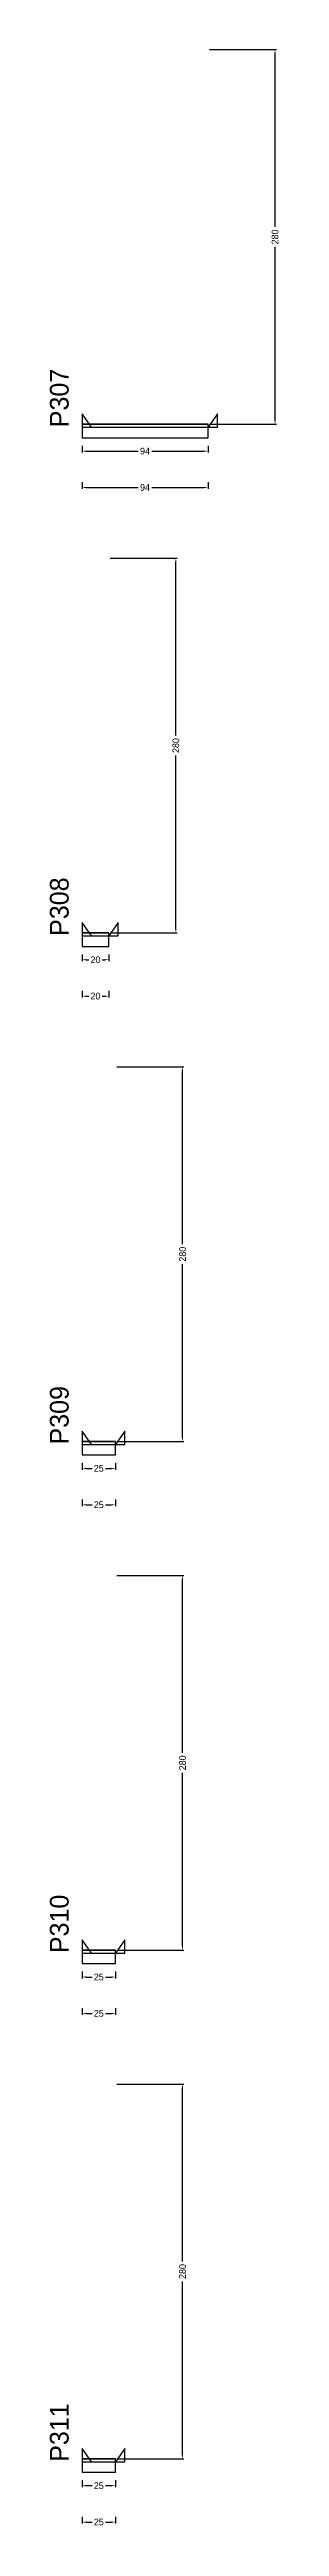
# Model space of a CAD drawing. Header units: centimetres. Extents: x -10500 to 4147, y -7606 to 295.
# Drawn here: x 3976 to 4147, y -5368 to -3518 of the extents above; entities that cross this region are included whole.
import ezdxf

# ---------------------------------------------------------------- set-up
doc = ezdxf.new("R2010")
doc.units = ezdxf.units.CM
for name, color, linetype in [('NOMENCLATURA', 7, 'Continuous'), ('SARR_2.2x10', 60, 'Continuous'), ('SARR_2.2x7', 40, 'Continuous')]:
    doc.layers.add(name, color=color, linetype=linetype)
doc.dimstyles.new('PAINEL-NOVA', dxfattribs={"dimtxt": 5, "dimasz": 3, "dimexe": 1, "dimexo": 1, "dimgap": 1, "dimtad": 1, "dimcen": 2.5, "dimazin": 3, "dimtfac": 1, "dimtmove": 0, "dimatfit": 3})

# ---------------------------------------------------------------- blocks, each defined once
blk = doc.blocks.new('_CLOSEDFILLED')
at = {"color": 0, "linetype": 'BYBLOCK'}
blk.add_solid([(-1, 0.16), (0, 0), (-1, -0.16)], dxfattribs=at)
blk = doc.blocks.new('*D281')
for p, q in [((4000, -3813.8), (4000, -3818.8)), ((4003, -3817.8), (4042, -3817.8)), ((4052, -3817.8), (4091, -3817.8)), ((4094, -3813.8), (4094, -3818.8))]:
    blk.add_line(p, q)
at = {"layer": 'Defpoints'}
for p in [(4000, -3812.8), (4000, -3817.8), (4094, -3812.8)]:
    blk.add_point(p, dxfattribs=at)
at = {"layer": 'SARR_2.2x10', "xscale": 3, "yscale": 3, "rotation": 180}
blk.add_blockref('_CLOSEDFILLED', (4000, -3817.8), dxfattribs=at)
at = {"layer": 'SARR_2.2x10', "xscale": 3, "yscale": 3}
blk.add_blockref('_CLOSEDFILLED', (4094, -3817.8), dxfattribs=at)
at = {"layer": 'SARR_2.2x10', "insert": (4047, -3817.8), "char_height": 5, "attachment_point": 5}
blk.add_mtext('94', dxfattribs=at)
blk = doc.blocks.new('*D282')
for p, q in [((4095, -3517.8), (4145, -3517.8)), ((4144, -3650.3), (4144, -3520.8)), ((4144, -3794.8), (4144, -3665.3)), ((4095, -3797.8), (4145, -3797.8))]:
    blk.add_line(p, q)
at = {"layer": 'Defpoints'}
for p in [(4094, -3517.8), (4094, -3797.8), (4144, -3797.8)]:
    blk.add_point(p, dxfattribs=at)
at = {"layer": 'SARR_2.2x10', "xscale": 3, "yscale": 3}
for p, rotation in [((4144, -3517.8), 90), ((4144, -3797.8), 270)]:
    blk.add_blockref('_CLOSEDFILLED', p, dxfattribs=dict(at, rotation=rotation))
at = {"layer": 'SARR_2.2x10', "insert": (4144, -3657.8), "char_height": 5, "attachment_point": 5, "rotation": 90}
blk.add_mtext('280', dxfattribs=at)
blk = doc.blocks.new('*D283')
for p, q in [((4095, -3517.8), (4145, -3517.8)), ((4144, -3650.3), (4144, -3520.8)), ((4144, -3794.8), (4144, -3665.3)), ((4095, -3797.8), (4145, -3797.8))]:
    blk.add_line(p, q)
at = {"layer": 'Defpoints'}
for p in [(4094, -3517.8), (4094, -3797.8), (4144, -3797.8)]:
    blk.add_point(p, dxfattribs=at)
at = {"layer": 'SARR_2.2x10', "xscale": 3, "yscale": 3}
for p, rotation in [((4144, -3517.8), 90), ((4144, -3797.8), 270)]:
    blk.add_blockref('_CLOSEDFILLED', p, dxfattribs=dict(at, rotation=rotation))
at = {"layer": 'SARR_2.2x10', "insert": (4144, -3657.8), "char_height": 5, "attachment_point": 5, "rotation": 90}
blk.add_mtext('280', dxfattribs=at)
blk = doc.blocks.new('*D284')
for p, q in [((4095, -3517.8), (4145, -3517.8)), ((4144, -3650.3), (4144, -3520.8)), ((4144, -3794.8), (4144, -3665.3)), ((4095, -3797.8), (4145, -3797.8))]:
    blk.add_line(p, q)
at = {"layer": 'Defpoints'}
for p in [(4094, -3517.8), (4094, -3797.8), (4144, -3797.8)]:
    blk.add_point(p, dxfattribs=at)
at = {"layer": 'SARR_2.2x10', "xscale": 3, "yscale": 3}
for p, rotation in [((4144, -3517.8), 90), ((4144, -3797.8), 270)]:
    blk.add_blockref('_CLOSEDFILLED', p, dxfattribs=dict(at, rotation=rotation))
at = {"layer": 'SARR_2.2x10', "insert": (4144, -3657.8), "char_height": 5, "attachment_point": 5, "rotation": 90}
blk.add_mtext('280', dxfattribs=at)
blk = doc.blocks.new('*D285')
for p, q in [((4095, -3517.8), (4145, -3517.8)), ((4144, -3650.3), (4144, -3520.8)), ((4144, -3794.8), (4144, -3665.3)), ((4095, -3797.8), (4145, -3797.8))]:
    blk.add_line(p, q)
at = {"layer": 'Defpoints'}
for p in [(4094, -3517.8), (4094, -3797.8), (4144, -3797.8)]:
    blk.add_point(p, dxfattribs=at)
at = {"layer": 'SARR_2.2x10', "xscale": 3, "yscale": 3}
for p, rotation in [((4144, -3517.8), 90), ((4144, -3797.8), 270)]:
    blk.add_blockref('_CLOSEDFILLED', p, dxfattribs=dict(at, rotation=rotation))
at = {"layer": 'SARR_2.2x10', "insert": (4144, -3657.8), "char_height": 5, "attachment_point": 5, "rotation": 90}
blk.add_mtext('280', dxfattribs=at)
blk = doc.blocks.new('*D286')
for p, q in [((4000, -3841), (4000, -3846)), ((4003, -3845), (4042, -3845)), ((4052, -3845), (4091, -3845)), ((4094, -3841), (4094, -3846))]:
    blk.add_line(p, q)
at = {"layer": 'Defpoints'}
for p in [(4000, -3840), (4000, -3845), (4094, -3840)]:
    blk.add_point(p, dxfattribs=at)
at = {"layer": 'SARR_2.2x10', "xscale": 3, "yscale": 3, "rotation": 180}
blk.add_blockref('_CLOSEDFILLED', (4000, -3845), dxfattribs=at)
at = {"layer": 'SARR_2.2x10', "xscale": 3, "yscale": 3}
blk.add_blockref('_CLOSEDFILLED', (4094, -3845), dxfattribs=at)
at = {"layer": 'SARR_2.2x10', "insert": (4047, -3845), "char_height": 5, "attachment_point": 5}
blk.add_mtext('94', dxfattribs=at)
blk = doc.blocks.new('GRA-E')
at = {"layer": 'SARR_2.2x7'}
blk.add_lwpolyline([(0, 0), (7, 0), (0, 10)], close=True, dxfattribs=at)
blk = doc.blocks.new('GRA-D')
at = {"layer": 'SARR_2.2x7'}
blk.add_lwpolyline([(0, 0), (7, 0), (7, 10)], close=True, dxfattribs=at)
blk = doc.blocks.new('*D307')
for p, q in [((4000, -4193.8), (4000, -4198.8)), ((4003, -4197.8), (4005, -4197.8)), ((4015, -4197.8), (4017, -4197.8)), ((4020, -4193.8), (4020, -4198.8))]:
    blk.add_line(p, q)
at = {"layer": 'Defpoints'}
for p in [(4000, -4192.8), (4000, -4197.8), (4020, -4192.8)]:
    blk.add_point(p, dxfattribs=at)
at = {"layer": 'SARR_2.2x10', "xscale": 3, "yscale": 3, "rotation": 180}
blk.add_blockref('_CLOSEDFILLED', (4000, -4197.8), dxfattribs=at)
at = {"layer": 'SARR_2.2x10', "xscale": 3, "yscale": 3}
blk.add_blockref('_CLOSEDFILLED', (4020, -4197.8), dxfattribs=at)
at = {"layer": 'SARR_2.2x10', "insert": (4010, -4197.8), "char_height": 5, "attachment_point": 5}
blk.add_mtext('20', dxfattribs=at)
blk = doc.blocks.new('*D308')
for p, q in [((4021, -3897.8), (4071, -3897.8)), ((4070, -4030.3), (4070, -3900.8)), ((4070, -4174.8), (4070, -4045.3)), ((4021, -4177.8), (4071, -4177.8))]:
    blk.add_line(p, q)
at = {"layer": 'Defpoints'}
for p in [(4020, -3897.8), (4020, -4177.8), (4070, -4177.8)]:
    blk.add_point(p, dxfattribs=at)
at = {"layer": 'SARR_2.2x10', "xscale": 3, "yscale": 3}
for p, rotation in [((4070, -3897.8), 90), ((4070, -4177.8), 270)]:
    blk.add_blockref('_CLOSEDFILLED', p, dxfattribs=dict(at, rotation=rotation))
at = {"layer": 'SARR_2.2x10', "insert": (4070, -4037.8), "char_height": 5, "attachment_point": 5, "rotation": 90}
blk.add_mtext('280', dxfattribs=at)
blk = doc.blocks.new('*D309')
for p, q in [((4021, -3897.8), (4071, -3897.8)), ((4070, -4030.3), (4070, -3900.8)), ((4070, -4174.8), (4070, -4045.3)), ((4021, -4177.8), (4071, -4177.8))]:
    blk.add_line(p, q)
at = {"layer": 'Defpoints'}
for p in [(4020, -3897.8), (4020, -4177.8), (4070, -4177.8)]:
    blk.add_point(p, dxfattribs=at)
at = {"layer": 'SARR_2.2x10', "xscale": 3, "yscale": 3}
for p, rotation in [((4070, -3897.8), 90), ((4070, -4177.8), 270)]:
    blk.add_blockref('_CLOSEDFILLED', p, dxfattribs=dict(at, rotation=rotation))
at = {"layer": 'SARR_2.2x10', "insert": (4070, -4037.8), "char_height": 5, "attachment_point": 5, "rotation": 90}
blk.add_mtext('280', dxfattribs=at)
blk = doc.blocks.new('*D310')
for p, q in [((4021, -3897.8), (4071, -3897.8)), ((4070, -4030.3), (4070, -3900.8)), ((4070, -4174.8), (4070, -4045.3)), ((4021, -4177.8), (4071, -4177.8))]:
    blk.add_line(p, q)
at = {"layer": 'Defpoints'}
for p in [(4020, -3897.8), (4020, -4177.8), (4070, -4177.8)]:
    blk.add_point(p, dxfattribs=at)
at = {"layer": 'SARR_2.2x10', "xscale": 3, "yscale": 3}
for p, rotation in [((4070, -3897.8), 90), ((4070, -4177.8), 270)]:
    blk.add_blockref('_CLOSEDFILLED', p, dxfattribs=dict(at, rotation=rotation))
at = {"layer": 'SARR_2.2x10', "insert": (4070, -4037.8), "char_height": 5, "attachment_point": 5, "rotation": 90}
blk.add_mtext('280', dxfattribs=at)
blk = doc.blocks.new('*D311')
for p, q in [((4021, -3897.8), (4071, -3897.8)), ((4070, -4030.3), (4070, -3900.8)), ((4070, -4174.8), (4070, -4045.3)), ((4021, -4177.8), (4071, -4177.8))]:
    blk.add_line(p, q)
at = {"layer": 'Defpoints'}
for p in [(4020, -3897.8), (4020, -4177.8), (4070, -4177.8)]:
    blk.add_point(p, dxfattribs=at)
at = {"layer": 'SARR_2.2x10', "xscale": 3, "yscale": 3}
for p, rotation in [((4070, -3897.8), 90), ((4070, -4177.8), 270)]:
    blk.add_blockref('_CLOSEDFILLED', p, dxfattribs=dict(at, rotation=rotation))
at = {"layer": 'SARR_2.2x10', "insert": (4070, -4037.8), "char_height": 5, "attachment_point": 5, "rotation": 90}
blk.add_mtext('280', dxfattribs=at)
blk = doc.blocks.new('*D312')
for p, q in [((4000, -4221), (4000, -4226)), ((4003, -4225), (4005, -4225)), ((4015, -4225), (4017, -4225)), ((4020, -4221), (4020, -4226))]:
    blk.add_line(p, q)
at = {"layer": 'Defpoints'}
for p in [(4000, -4220), (4000, -4225), (4020, -4220)]:
    blk.add_point(p, dxfattribs=at)
at = {"layer": 'SARR_2.2x10', "xscale": 3, "yscale": 3, "rotation": 180}
blk.add_blockref('_CLOSEDFILLED', (4000, -4225), dxfattribs=at)
at = {"layer": 'SARR_2.2x10', "xscale": 3, "yscale": 3}
blk.add_blockref('_CLOSEDFILLED', (4020, -4225), dxfattribs=at)
at = {"layer": 'SARR_2.2x10', "insert": (4010, -4225), "char_height": 5, "attachment_point": 5}
blk.add_mtext('20', dxfattribs=at)
blk = doc.blocks.new('*D333')
for p, q in [((4000, -4573.8), (4000, -4578.8)), ((4003, -4577.8), (4007.5, -4577.8)), ((4017.5, -4577.8), (4022, -4577.8)), ((4025, -4573.8), (4025, -4578.8))]:
    blk.add_line(p, q)
at = {"layer": 'Defpoints'}
for p in [(4000, -4572.8), (4000, -4577.8), (4025, -4572.8)]:
    blk.add_point(p, dxfattribs=at)
at = {"layer": 'SARR_2.2x10', "xscale": 3, "yscale": 3, "rotation": 180}
blk.add_blockref('_CLOSEDFILLED', (4000, -4577.8), dxfattribs=at)
at = {"layer": 'SARR_2.2x10', "xscale": 3, "yscale": 3}
blk.add_blockref('_CLOSEDFILLED', (4025, -4577.8), dxfattribs=at)
at = {"layer": 'SARR_2.2x10', "insert": (4012.5, -4577.8), "char_height": 5, "attachment_point": 5}
blk.add_mtext('25', dxfattribs=at)
blk = doc.blocks.new('*D334')
for p, q in [((4026, -4277.8), (4076, -4277.8)), ((4075, -4410.3), (4075, -4280.8)), ((4075, -4554.8), (4075, -4425.3)), ((4026, -4557.8), (4076, -4557.8))]:
    blk.add_line(p, q)
at = {"layer": 'Defpoints'}
for p in [(4025, -4277.8), (4025, -4557.8), (4075, -4557.8)]:
    blk.add_point(p, dxfattribs=at)
at = {"layer": 'SARR_2.2x10', "xscale": 3, "yscale": 3}
for p, rotation in [((4075, -4277.8), 90), ((4075, -4557.8), 270)]:
    blk.add_blockref('_CLOSEDFILLED', p, dxfattribs=dict(at, rotation=rotation))
at = {"layer": 'SARR_2.2x10', "insert": (4075, -4417.8), "char_height": 5, "attachment_point": 5, "rotation": 90}
blk.add_mtext('280', dxfattribs=at)
blk = doc.blocks.new('*D335')
for p, q in [((4026, -4277.8), (4076, -4277.8)), ((4075, -4410.3), (4075, -4280.8)), ((4075, -4554.8), (4075, -4425.3)), ((4026, -4557.8), (4076, -4557.8))]:
    blk.add_line(p, q)
at = {"layer": 'Defpoints'}
for p in [(4025, -4277.8), (4025, -4557.8), (4075, -4557.8)]:
    blk.add_point(p, dxfattribs=at)
at = {"layer": 'SARR_2.2x10', "xscale": 3, "yscale": 3}
for p, rotation in [((4075, -4277.8), 90), ((4075, -4557.8), 270)]:
    blk.add_blockref('_CLOSEDFILLED', p, dxfattribs=dict(at, rotation=rotation))
at = {"layer": 'SARR_2.2x10', "insert": (4075, -4417.8), "char_height": 5, "attachment_point": 5, "rotation": 90}
blk.add_mtext('280', dxfattribs=at)
blk = doc.blocks.new('*D336')
for p, q in [((4026, -4277.8), (4076, -4277.8)), ((4075, -4410.3), (4075, -4280.8)), ((4075, -4554.8), (4075, -4425.3)), ((4026, -4557.8), (4076, -4557.8))]:
    blk.add_line(p, q)
at = {"layer": 'Defpoints'}
for p in [(4025, -4277.8), (4025, -4557.8), (4075, -4557.8)]:
    blk.add_point(p, dxfattribs=at)
at = {"layer": 'SARR_2.2x10', "xscale": 3, "yscale": 3}
for p, rotation in [((4075, -4277.8), 90), ((4075, -4557.8), 270)]:
    blk.add_blockref('_CLOSEDFILLED', p, dxfattribs=dict(at, rotation=rotation))
at = {"layer": 'SARR_2.2x10', "insert": (4075, -4417.8), "char_height": 5, "attachment_point": 5, "rotation": 90}
blk.add_mtext('280', dxfattribs=at)
blk = doc.blocks.new('*D337')
for p, q in [((4026, -4277.8), (4076, -4277.8)), ((4075, -4410.3), (4075, -4280.8)), ((4075, -4554.8), (4075, -4425.3)), ((4026, -4557.8), (4076, -4557.8))]:
    blk.add_line(p, q)
at = {"layer": 'Defpoints'}
for p in [(4025, -4277.8), (4025, -4557.8), (4075, -4557.8)]:
    blk.add_point(p, dxfattribs=at)
at = {"layer": 'SARR_2.2x10', "xscale": 3, "yscale": 3}
for p, rotation in [((4075, -4277.8), 90), ((4075, -4557.8), 270)]:
    blk.add_blockref('_CLOSEDFILLED', p, dxfattribs=dict(at, rotation=rotation))
at = {"layer": 'SARR_2.2x10', "insert": (4075, -4417.8), "char_height": 5, "attachment_point": 5, "rotation": 90}
blk.add_mtext('280', dxfattribs=at)
blk = doc.blocks.new('*D338')
for p, q in [((4000, -4601), (4000, -4606)), ((4003, -4605), (4007.5, -4605)), ((4017.5, -4605), (4022, -4605)), ((4025, -4601), (4025, -4606))]:
    blk.add_line(p, q)
at = {"layer": 'Defpoints'}
for p in [(4000, -4600), (4000, -4605), (4025, -4600)]:
    blk.add_point(p, dxfattribs=at)
at = {"layer": 'SARR_2.2x10', "xscale": 3, "yscale": 3, "rotation": 180}
blk.add_blockref('_CLOSEDFILLED', (4000, -4605), dxfattribs=at)
at = {"layer": 'SARR_2.2x10', "xscale": 3, "yscale": 3}
blk.add_blockref('_CLOSEDFILLED', (4025, -4605), dxfattribs=at)
at = {"layer": 'SARR_2.2x10', "insert": (4012.5, -4605), "char_height": 5, "attachment_point": 5}
blk.add_mtext('25', dxfattribs=at)
blk = doc.blocks.new('*D359')
for p, q in [((4000, -4953.8), (4000, -4958.8)), ((4003, -4957.8), (4007.5, -4957.8)), ((4017.5, -4957.8), (4022, -4957.8)), ((4025, -4953.8), (4025, -4958.8))]:
    blk.add_line(p, q)
at = {"layer": 'Defpoints'}
for p in [(4000, -4952.8), (4000, -4957.8), (4025, -4952.8)]:
    blk.add_point(p, dxfattribs=at)
at = {"layer": 'SARR_2.2x10', "xscale": 3, "yscale": 3, "rotation": 180}
blk.add_blockref('_CLOSEDFILLED', (4000, -4957.8), dxfattribs=at)
at = {"layer": 'SARR_2.2x10', "xscale": 3, "yscale": 3}
blk.add_blockref('_CLOSEDFILLED', (4025, -4957.8), dxfattribs=at)
at = {"layer": 'SARR_2.2x10', "insert": (4012.5, -4957.8), "char_height": 5, "attachment_point": 5}
blk.add_mtext('25', dxfattribs=at)
blk = doc.blocks.new('*D360')
for p, q in [((4026, -4657.8), (4076, -4657.8)), ((4075, -4790.3), (4075, -4660.8)), ((4075, -4934.8), (4075, -4805.3)), ((4026, -4937.8), (4076, -4937.8))]:
    blk.add_line(p, q)
at = {"layer": 'Defpoints'}
for p in [(4025, -4657.8), (4025, -4937.8), (4075, -4937.8)]:
    blk.add_point(p, dxfattribs=at)
at = {"layer": 'SARR_2.2x10', "xscale": 3, "yscale": 3}
for p, rotation in [((4075, -4657.8), 90), ((4075, -4937.8), 270)]:
    blk.add_blockref('_CLOSEDFILLED', p, dxfattribs=dict(at, rotation=rotation))
at = {"layer": 'SARR_2.2x10', "insert": (4075, -4797.8), "char_height": 5, "attachment_point": 5, "rotation": 90}
blk.add_mtext('280', dxfattribs=at)
blk = doc.blocks.new('*D361')
for p, q in [((4026, -4657.8), (4076, -4657.8)), ((4075, -4790.3), (4075, -4660.8)), ((4075, -4934.8), (4075, -4805.3)), ((4026, -4937.8), (4076, -4937.8))]:
    blk.add_line(p, q)
at = {"layer": 'Defpoints'}
for p in [(4025, -4657.8), (4025, -4937.8), (4075, -4937.8)]:
    blk.add_point(p, dxfattribs=at)
at = {"layer": 'SARR_2.2x10', "xscale": 3, "yscale": 3}
for p, rotation in [((4075, -4657.8), 90), ((4075, -4937.8), 270)]:
    blk.add_blockref('_CLOSEDFILLED', p, dxfattribs=dict(at, rotation=rotation))
at = {"layer": 'SARR_2.2x10', "insert": (4075, -4797.8), "char_height": 5, "attachment_point": 5, "rotation": 90}
blk.add_mtext('280', dxfattribs=at)
blk = doc.blocks.new('*D362')
for p, q in [((4026, -4657.8), (4076, -4657.8)), ((4075, -4790.3), (4075, -4660.8)), ((4075, -4934.8), (4075, -4805.3)), ((4026, -4937.8), (4076, -4937.8))]:
    blk.add_line(p, q)
at = {"layer": 'Defpoints'}
for p in [(4025, -4657.8), (4025, -4937.8), (4075, -4937.8)]:
    blk.add_point(p, dxfattribs=at)
at = {"layer": 'SARR_2.2x10', "xscale": 3, "yscale": 3}
for p, rotation in [((4075, -4657.8), 90), ((4075, -4937.8), 270)]:
    blk.add_blockref('_CLOSEDFILLED', p, dxfattribs=dict(at, rotation=rotation))
at = {"layer": 'SARR_2.2x10', "insert": (4075, -4797.8), "char_height": 5, "attachment_point": 5, "rotation": 90}
blk.add_mtext('280', dxfattribs=at)
blk = doc.blocks.new('*D363')
for p, q in [((4026, -4657.8), (4076, -4657.8)), ((4075, -4790.3), (4075, -4660.8)), ((4075, -4934.8), (4075, -4805.3)), ((4026, -4937.8), (4076, -4937.8))]:
    blk.add_line(p, q)
at = {"layer": 'Defpoints'}
for p in [(4025, -4657.8), (4025, -4937.8), (4075, -4937.8)]:
    blk.add_point(p, dxfattribs=at)
at = {"layer": 'SARR_2.2x10', "xscale": 3, "yscale": 3}
for p, rotation in [((4075, -4657.8), 90), ((4075, -4937.8), 270)]:
    blk.add_blockref('_CLOSEDFILLED', p, dxfattribs=dict(at, rotation=rotation))
at = {"layer": 'SARR_2.2x10', "insert": (4075, -4797.8), "char_height": 5, "attachment_point": 5, "rotation": 90}
blk.add_mtext('280', dxfattribs=at)
blk = doc.blocks.new('*D364')
for p, q in [((4000, -4981), (4000, -4986)), ((4003, -4985), (4007.5, -4985)), ((4017.5, -4985), (4022, -4985)), ((4025, -4981), (4025, -4986))]:
    blk.add_line(p, q)
at = {"layer": 'Defpoints'}
for p in [(4000, -4980), (4000, -4985), (4025, -4980)]:
    blk.add_point(p, dxfattribs=at)
at = {"layer": 'SARR_2.2x10', "xscale": 3, "yscale": 3, "rotation": 180}
blk.add_blockref('_CLOSEDFILLED', (4000, -4985), dxfattribs=at)
at = {"layer": 'SARR_2.2x10', "xscale": 3, "yscale": 3}
blk.add_blockref('_CLOSEDFILLED', (4025, -4985), dxfattribs=at)
at = {"layer": 'SARR_2.2x10', "insert": (4012.5, -4985), "char_height": 5, "attachment_point": 5}
blk.add_mtext('25', dxfattribs=at)
blk = doc.blocks.new('*D385')
for p, q in [((4000, -5333.8), (4000, -5338.8)), ((4003, -5337.8), (4007.5, -5337.8)), ((4017.5, -5337.8), (4022, -5337.8)), ((4025, -5333.8), (4025, -5338.8))]:
    blk.add_line(p, q)
at = {"layer": 'Defpoints'}
for p in [(4000, -5332.8), (4000, -5337.8), (4025, -5332.8)]:
    blk.add_point(p, dxfattribs=at)
at = {"layer": 'SARR_2.2x10', "xscale": 3, "yscale": 3, "rotation": 180}
blk.add_blockref('_CLOSEDFILLED', (4000, -5337.8), dxfattribs=at)
at = {"layer": 'SARR_2.2x10', "xscale": 3, "yscale": 3}
blk.add_blockref('_CLOSEDFILLED', (4025, -5337.8), dxfattribs=at)
at = {"layer": 'SARR_2.2x10', "insert": (4012.5, -5337.8), "char_height": 5, "attachment_point": 5}
blk.add_mtext('25', dxfattribs=at)
blk = doc.blocks.new('*D386')
for p, q in [((4026, -5037.8), (4076, -5037.8)), ((4075, -5170.3), (4075, -5040.8)), ((4075, -5314.8), (4075, -5185.3)), ((4026, -5317.8), (4076, -5317.8))]:
    blk.add_line(p, q)
at = {"layer": 'Defpoints'}
for p in [(4025, -5037.8), (4025, -5317.8), (4075, -5317.8)]:
    blk.add_point(p, dxfattribs=at)
at = {"layer": 'SARR_2.2x10', "xscale": 3, "yscale": 3}
for p, rotation in [((4075, -5037.8), 90), ((4075, -5317.8), 270)]:
    blk.add_blockref('_CLOSEDFILLED', p, dxfattribs=dict(at, rotation=rotation))
at = {"layer": 'SARR_2.2x10', "insert": (4075, -5177.8), "char_height": 5, "attachment_point": 5, "rotation": 90}
blk.add_mtext('280', dxfattribs=at)
blk = doc.blocks.new('*D387')
for p, q in [((4026, -5037.8), (4076, -5037.8)), ((4075, -5170.3), (4075, -5040.8)), ((4075, -5314.8), (4075, -5185.3)), ((4026, -5317.8), (4076, -5317.8))]:
    blk.add_line(p, q)
at = {"layer": 'Defpoints'}
for p in [(4025, -5037.8), (4025, -5317.8), (4075, -5317.8)]:
    blk.add_point(p, dxfattribs=at)
at = {"layer": 'SARR_2.2x10', "xscale": 3, "yscale": 3}
for p, rotation in [((4075, -5037.8), 90), ((4075, -5317.8), 270)]:
    blk.add_blockref('_CLOSEDFILLED', p, dxfattribs=dict(at, rotation=rotation))
at = {"layer": 'SARR_2.2x10', "insert": (4075, -5177.8), "char_height": 5, "attachment_point": 5, "rotation": 90}
blk.add_mtext('280', dxfattribs=at)
blk = doc.blocks.new('*D388')
for p, q in [((4026, -5037.8), (4076, -5037.8)), ((4075, -5170.3), (4075, -5040.8)), ((4075, -5314.8), (4075, -5185.3)), ((4026, -5317.8), (4076, -5317.8))]:
    blk.add_line(p, q)
at = {"layer": 'Defpoints'}
for p in [(4025, -5037.8), (4025, -5317.8), (4075, -5317.8)]:
    blk.add_point(p, dxfattribs=at)
at = {"layer": 'SARR_2.2x10', "xscale": 3, "yscale": 3}
for p, rotation in [((4075, -5037.8), 90), ((4075, -5317.8), 270)]:
    blk.add_blockref('_CLOSEDFILLED', p, dxfattribs=dict(at, rotation=rotation))
at = {"layer": 'SARR_2.2x10', "insert": (4075, -5177.8), "char_height": 5, "attachment_point": 5, "rotation": 90}
blk.add_mtext('280', dxfattribs=at)
blk = doc.blocks.new('*D389')
for p, q in [((4026, -5037.8), (4076, -5037.8)), ((4075, -5170.3), (4075, -5040.8)), ((4075, -5314.8), (4075, -5185.3)), ((4026, -5317.8), (4076, -5317.8))]:
    blk.add_line(p, q)
at = {"layer": 'Defpoints'}
for p in [(4025, -5037.8), (4025, -5317.8), (4075, -5317.8)]:
    blk.add_point(p, dxfattribs=at)
at = {"layer": 'SARR_2.2x10', "xscale": 3, "yscale": 3}
for p, rotation in [((4075, -5037.8), 90), ((4075, -5317.8), 270)]:
    blk.add_blockref('_CLOSEDFILLED', p, dxfattribs=dict(at, rotation=rotation))
at = {"layer": 'SARR_2.2x10', "insert": (4075, -5177.8), "char_height": 5, "attachment_point": 5, "rotation": 90}
blk.add_mtext('280', dxfattribs=at)
blk = doc.blocks.new('*D390')
for p, q in [((4000, -5361), (4000, -5366)), ((4003, -5365), (4007.5, -5365)), ((4017.5, -5365), (4022, -5365)), ((4025, -5361), (4025, -5366))]:
    blk.add_line(p, q)
at = {"layer": 'Defpoints'}
for p in [(4000, -5360), (4000, -5365), (4025, -5360)]:
    blk.add_point(p, dxfattribs=at)
at = {"layer": 'SARR_2.2x10', "xscale": 3, "yscale": 3, "rotation": 180}
blk.add_blockref('_CLOSEDFILLED', (4000, -5365), dxfattribs=at)
at = {"layer": 'SARR_2.2x10', "xscale": 3, "yscale": 3}
blk.add_blockref('_CLOSEDFILLED', (4025, -5365), dxfattribs=at)
at = {"layer": 'SARR_2.2x10', "insert": (4012.5, -5365), "char_height": 5, "attachment_point": 5}
blk.add_mtext('25', dxfattribs=at)

msp = doc.modelspace()

# ---------------------------------------------------------------- linework, layer by layer
at = {"layer": 'SARR_2.2x10'}
for p, q in [((4094, -3797.8), (4000, -3797.8)), ((4000, -3797.8), (4000, -3807.8)), ((4000, -3807.8), (4094, -3807.8)), ((4094, -3807.8), (4094, -3797.8)), ((4020, -4177.8), (4000, -4177.8)), ((4000, -4177.8), (4000, -4187.8)), ((4020, -4187.8), (4020, -4177.8)), ((4000, -4187.8), (4020, -4187.8)), ((4025, -4557.8), (4000, -4557.8)), ((4000, -4557.8), (4000, -4567.8)), ((4000, -4567.8), (4025, -4567.8)), ((4025, -4567.8), (4025, -4557.8)), ((4025, -4937.8), (4000, -4937.8)), ((4000, -4937.8), (4000, -4947.8)), ((4025, -4947.8), (4025, -4937.8)), ((4000, -4947.8), (4025, -4947.8)), ((4025, -5317.8), (4000, -5317.8)), ((4000, -5317.8), (4000, -5327.8)), ((4000, -5327.8), (4025, -5327.8)), ((4025, -5327.8), (4025, -5317.8))]:
    msp.add_line(p, q, dxfattribs=at)
at = {"layer": 'SARR_2.2x7'}
for p, q in [((4094, -3797.8), (4000, -3797.8)), ((4000, -3797.8), (4000, -3800)), ((4000, -3797.8), (4007, -3797.8)), ((4000, -3797.8), (4007, -3797.8)), ((4000, -3797.8), (4007, -3797.8)), ((4000, -3797.8), (4007, -3797.8)), ((4000, -3800), (4094, -3800)), ((4007, -3797.8), (4094, -3797.8)), ((4007, -3797.8), (4094, -3797.8)), ((4007, -3797.8), (4094, -3797.8)), ((4007, -3797.8), (4094, -3797.8)), ((4094, -3800), (4094, -3797.8)), ((4020, -4177.8), (4000, -4177.8)), ((4000, -4177.8), (4000, -4180)), ((4000, -4177.8), (4007, -4177.8)), ((4000, -4177.8), (4007, -4177.8)), ((4000, -4177.8), (4007, -4177.8)), ((4000, -4177.8), (4007, -4177.8)), ((4000, -4180), (4020, -4180)), ((4007, -4177.8), (4020, -4177.8)), ((4007, -4177.8), (4020, -4177.8)), ((4007, -4177.8), (4020, -4177.8)), ((4007, -4177.8), (4020, -4177.8)), ((4020, -4180), (4020, -4177.8)), ((4025, -4557.8), (4000, -4557.8)), ((4000, -4557.8), (4000, -4560)), ((4000, -4557.8), (4007, -4557.8)), ((4000, -4557.8), (4007, -4557.8)), ((4000, -4557.8), (4007, -4557.8)), ((4000, -4557.8), (4007, -4557.8)), ((4000, -4560), (4025, -4560)), ((4007, -4557.8), (4025, -4557.8)), ((4007, -4557.8), (4025, -4557.8)), ((4007, -4557.8), (4025, -4557.8)), ((4007, -4557.8), (4025, -4557.8)), ((4025, -4560), (4025, -4557.8)), ((4025, -4937.8), (4000, -4937.8)), ((4000, -4937.8), (4000, -4940)), ((4000, -4937.8), (4007, -4937.8)), ((4000, -4937.8), (4007, -4937.8)), ((4000, -4937.8), (4007, -4937.8)), ((4000, -4937.8), (4007, -4937.8)), ((4000, -4940), (4025, -4940)), ((4007, -4937.8), (4025, -4937.8)), ((4007, -4937.8), (4025, -4937.8)), ((4007, -4937.8), (4025, -4937.8)), ((4007, -4937.8), (4025, -4937.8)), ((4025, -4940), (4025, -4937.8)), ((4025, -5317.8), (4000, -5317.8)), ((4000, -5317.8), (4000, -5320)), ((4000, -5317.8), (4007, -5317.8)), ((4000, -5317.8), (4007, -5317.8)), ((4000, -5317.8), (4007, -5317.8)), ((4000, -5317.8), (4007, -5317.8)), ((4000, -5320), (4025, -5320)), ((4007, -5317.8), (4025, -5317.8)), ((4007, -5317.8), (4025, -5317.8)), ((4007, -5317.8), (4025, -5317.8)), ((4007, -5317.8), (4025, -5317.8)), ((4025, -5320), (4025, -5317.8))]:
    msp.add_line(p, q, dxfattribs=at)

# ---------------------------------------------------------------- block references
for name, p in [('GRA-E', (4000, -3800)), ('GRA-D', (4094, -3800)), ('GRA-E', (4000, -4180)), ('GRA-D', (4020, -4180)), ('GRA-E', (4000, -4560)), ('GRA-D', (4025, -4560)), ('GRA-E', (4000, -4940)), ('GRA-D', (4025, -4940)), ('GRA-E', (4000, -5320)), ('GRA-D', (4025, -5320))]:
    msp.add_blockref(name, p, dxfattribs=at)

# ---------------------------------------------------------------- texts
at = {"layer": 'NOMENCLATURA'}
for s, p in [('P307', (3990, -3800)), ('P308', (3990, -4180)), ('P309', (3990, -4560)), ('P310', (3990, -4940)), ('P311', (3990, -5320))]:
    msp.add_text(s, height=14, rotation=90, dxfattribs=at).set_placement(p)

# ---------------------------------------------------------------- dimensions: what is measured, and where the dimension line sits
at = {"layer": 'SARR_2.2x10'}
for base, p1, p2, picture, middle in [((4144, -3797.8), (4094, -3797.8), (4094, -3517.8), '*D282', (4144, -3657.8)), ((4144, -3797.8), (4094, -3797.8), (4094, -3517.8), '*D283', (4144, -3657.8)), ((4144, -3797.8), (4094, -3797.8), (4094, -3517.8), '*D284', (4144, -3657.8)), ((4144, -3797.8), (4094, -3797.8), (4094, -3517.8), '*D285', (4144, -3657.8)), ((4070, -4177.8), (4020, -4177.8), (4020, -3897.8), '*D308', (4070, -4037.8)), ((4070, -4177.8), (4020, -4177.8), (4020, -3897.8), '*D309', (4070, -4037.8)), ((4070, -4177.8), (4020, -4177.8), (4020, -3897.8), '*D310', (4070, -4037.8)), ((4070, -4177.8), (4020, -4177.8), (4020, -3897.8), '*D311', (4070, -4037.8)), ((4075, -4557.8), (4025, -4557.8), (4025, -4277.8), '*D334', (4075, -4417.8)), ((4075, -4557.8), (4025, -4557.8), (4025, -4277.8), '*D335', (4075, -4417.8)), ((4075, -4557.8), (4025, -4557.8), (4025, -4277.8), '*D336', (4075, -4417.8)), ((4075, -4557.8), (4025, -4557.8), (4025, -4277.8), '*D337', (4075, -4417.8)), ((4075, -4937.8), (4025, -4937.8), (4025, -4657.8), '*D360', (4075, -4797.8)), ((4075, -4937.8), (4025, -4937.8), (4025, -4657.8), '*D361', (4075, -4797.8)), ((4075, -4937.8), (4025, -4937.8), (4025, -4657.8), '*D362', (4075, -4797.8)), ((4075, -4937.8), (4025, -4937.8), (4025, -4657.8), '*D363', (4075, -4797.8)), ((4075, -5317.8), (4025, -5317.8), (4025, -5037.8), '*D386', (4075, -5177.8)), ((4075, -5317.8), (4025, -5317.8), (4025, -5037.8), '*D387', (4075, -5177.8)), ((4075, -5317.8), (4025, -5317.8), (4025, -5037.8), '*D388', (4075, -5177.8)), ((4075, -5317.8), (4025, -5317.8), (4025, -5037.8), '*D389', (4075, -5177.8))]:
    dim = msp.add_linear_dim(base=base, p1=p1, p2=p2, angle=90, dimstyle='PAINEL-NOVA', dxfattribs=at)
    dim.commit()
    dim.dimension.update_dxf_attribs({"geometry": picture, "text_midpoint": middle})
for base, p1, p2, picture, middle in [((4000, -3817.8), (4000, -3812.8), (4094, -3812.8), '*D281', (4047, -3817.8)), ((4000, -3845), (4000, -3840), (4094, -3840), '*D286', (4047, -3845)), ((4000, -4197.8), (4000, -4192.8), (4020, -4192.8), '*D307', (4010, -4197.8)), ((4000, -4225), (4000, -4220), (4020, -4220), '*D312', (4010, -4225)), ((4000, -4577.8), (4000, -4572.8), (4025, -4572.8), '*D333', (4012.5, -4577.8)), ((4000, -4605), (4000, -4600), (4025, -4600), '*D338', (4012.5, -4605)), ((4000, -4957.8), (4000, -4952.8), (4025, -4952.8), '*D359', (4012.5, -4957.8)), ((4000, -4985), (4000, -4980), (4025, -4980), '*D364', (4012.5, -4985)), ((4000, -5337.8), (4000, -5332.8), (4025, -5332.8), '*D385', (4012.5, -5337.8)), ((4000, -5365), (4000, -5360), (4025, -5360), '*D390', (4012.5, -5365))]:
    dim = msp.add_linear_dim(base=base, p1=p1, p2=p2, dimstyle='PAINEL-NOVA', dxfattribs=at)
    dim.commit()
    dim.dimension.update_dxf_attribs({"geometry": picture, "text_midpoint": middle})

doc.saveas('drawing.dxf')
